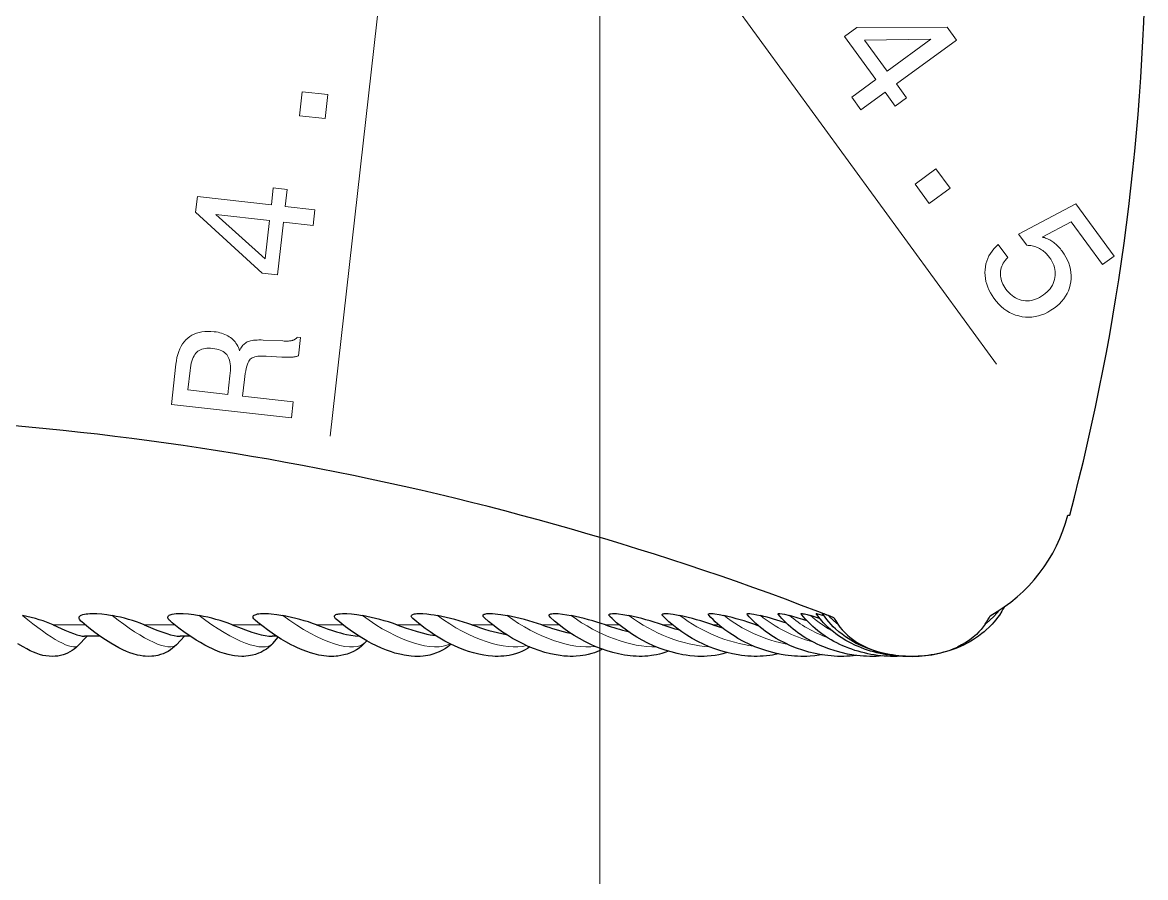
# Model space of a CAD drawing. Extents: x 0 to 297, y 0 to 420.
# Drawn here: x 154.66 to 182.49, y 84.82 to 106 of the extents above; entities that cross this region are included whole.
import ezdxf

# ---------------------------------------------------------------- set-up
doc = ezdxf.new("R2010")
doc.units = 0

msp = doc.modelspace()

# ---------------------------------------------------------------- linework, layer by layer
at = {"color": 7, "lineweight": 13}
msp.add_line((168.963, 115.402), (168.963, 72.965), dxfattribs=at)
at = {"color": 7, "lineweight": 13, "ltscale": 0.412886}
msp.add_line((169.063, 110.879), (178.796, 97.536), dxfattribs=at)
at = {"color": 7, "lineweight": 13, "ltscale": 0.345534}
msp.add_line((163.834, 109.494), (162.283, 95.76), dxfattribs=at)
at = {"color": 7, "lineweight": 30, "ltscale": 0.00125}
msp.add_line((180.563, 93.802), (180.613, 93.802), dxfattribs=at)
at = {"color": 7, "lineweight": 30, "ltscale": 0.005884}
msp.add_line((174.413, 91.242), (174.189, 91.313), dxfattribs=at)
at = {"color": 7, "lineweight": 30, "ltscale": 0.000441993}
msp.add_line((174.527, 91.307), (174.511, 91.313), dxfattribs=at)
at = {"color": 7, "lineweight": 30, "ltscale": 0.003718}
msp.add_line((174.769, 91.259), (174.631, 91.313), dxfattribs=at)
at = {"color": 7, "lineweight": 13, "ltscale": 0.019876}
msp.add_line((156.216, 91.084), (155.421, 91.084), dxfattribs=at)
at = {"color": 7, "lineweight": 13, "ltscale": 0.018919}
msp.add_line((158.434, 91.084), (157.677, 91.084), dxfattribs=at)
at = {"color": 7, "lineweight": 13, "ltscale": 0.01772}
msp.add_line((160.568, 91.084), (159.859, 91.084), dxfattribs=at)
at = {"color": 7, "lineweight": 13, "ltscale": 0.016308}
msp.add_line((162.603, 91.084), (161.95, 91.084), dxfattribs=at)
at = {"color": 7, "lineweight": 13, "ltscale": 0.014642}
msp.add_line((164.521, 91.084), (163.935, 91.084), dxfattribs=at)
at = {"color": 7, "lineweight": 13, "ltscale": 0.012789}
msp.add_line((166.31, 91.084), (165.799, 91.084), dxfattribs=at)
at = {"color": 7, "lineweight": 13, "ltscale": 0.010745}
msp.add_line((167.956, 91.084), (167.526, 91.084), dxfattribs=at)
at = {"color": 7, "lineweight": 13, "ltscale": 0.008505}
msp.add_line((169.445, 91.084), (169.105, 91.084), dxfattribs=at)
at = {"color": 7, "lineweight": 13, "ltscale": 0.006148}
msp.add_line((170.769, 91.084), (170.523, 91.084), dxfattribs=at)
at = {"color": 7, "lineweight": 13, "ltscale": 0.003598}
msp.add_line((171.913, 91.084), (171.769, 91.084), dxfattribs=at)
at = {"color": 7, "lineweight": 30, "ltscale": 0.006154}
msp.add_line((171.769, 91.084), (172.004, 91.009), dxfattribs=at)
at = {"color": 7, "lineweight": 13, "ltscale": 0.00092926}
msp.add_line((172.871, 91.084), (172.834, 91.084), dxfattribs=at)
at = {"color": 7, "lineweight": 30, "ltscale": 0.001837}
msp.add_line((172.834, 91.084), (172.904, 91.061), dxfattribs=at)
at = {"color": 7, "lineweight": 30, "ltscale": 0.00817}
msp.add_line((156.035, 90.566), (156.262, 90.802), dxfattribs=at)
at = {"color": 7, "lineweight": 30, "ltscale": 0.009678}
msp.add_line((156.585, 90.802), (156.198, 90.802), dxfattribs=at)
at = {"color": 7, "lineweight": 30, "ltscale": 0.007216}
msp.add_line((158.479, 90.591), (158.677, 90.802), dxfattribs=at)
at = {"color": 7, "lineweight": 30, "ltscale": 0.006279}
msp.add_line((158.817, 90.802), (158.565, 90.802), dxfattribs=at)
at = {"color": 7, "lineweight": 30, "ltscale": 0.002699}
msp.add_line((160.96, 90.802), (160.852, 90.802), dxfattribs=at)
at = {"color": 7, "lineweight": 30, "ltscale": 0.005094}
msp.add_line((160.865, 90.624), (161.001, 90.775), dxfattribs=at)
at = {"color": 7, "lineweight": 30, "ltscale": 0.000715569}
msp.add_line((163.173, 90.666), (163.191, 90.688), dxfattribs=at)
at = {"color": 7, "lineweight": 13}
for points in [[(175.207, 104.153), (175.806, 104.591), (175.03, 105.655), (175.336, 105.879), (177.573, 105.885), (177.804, 105.568), (176.314, 104.481), (176.566, 104.135), (176.287, 103.931), (176.035, 104.277), (175.435, 103.84)], [(175.523, 105.566), (176.085, 104.794), (177.17, 105.586)], [(162.164, 103.622), (161.525, 103.694), (161.592, 104.287), (162.231, 104.215)], [(176.776, 102.002), (177.295, 102.381), (177.647, 101.899), (177.127, 101.52)], [(161.866, 100.976), (161.128, 101.06), (160.98, 99.75), (160.603, 99.793), (158.951, 101.301), (158.995, 101.691), (160.828, 101.484), (160.876, 101.909), (161.22, 101.87), (161.172, 101.445), (161.909, 101.362)], [(178.838, 100.502), (179.074, 100.179), (179.042, 100.145), (179.013, 100.11), (178.987, 100.075), (178.964, 100.039), (178.944, 100.002), (178.928, 99.964), (178.915, 99.926), (178.904, 99.887), (178.897, 99.847), (178.893, 99.806), (178.892, 99.764), (178.894, 99.723), (178.9, 99.683), (178.908, 99.642), (178.92, 99.601), (178.935, 99.561), (178.953, 99.52), (178.974, 99.48), (178.998, 99.44), (179.026, 99.4), (179.062, 99.353), (179.1, 99.311), (179.139, 99.272), (179.18, 99.238), (179.223, 99.207), (179.267, 99.181), (179.313, 99.159), (179.36, 99.141), (179.409, 99.127), (179.46, 99.116), (179.511, 99.111), (179.562, 99.109), (179.612, 99.112), (179.662, 99.119), (179.712, 99.13), (179.762, 99.146), (179.811, 99.166), (179.86, 99.191), (179.909, 99.22), (179.958, 99.253), (180.005, 99.29), (180.048, 99.328), (180.087, 99.367), (180.122, 99.409), (180.153, 99.451), (180.179, 99.495), (180.202, 99.541), (180.22, 99.588), (180.234, 99.636), (180.244, 99.686), (180.25, 99.737), (180.251, 99.787), (180.248, 99.838), (180.241, 99.888), (180.229, 99.938), (180.213, 99.988), (180.192, 100.038), (180.167, 100.087), (180.138, 100.137), (180.104, 100.187), (180.083, 100.214), (180.061, 100.24), (180.039, 100.265), (180.015, 100.289), (179.991, 100.311), (179.966, 100.333), (179.941, 100.352), (179.914, 100.371), (179.887, 100.388), (179.859, 100.404), (179.831, 100.418), (179.802, 100.431), (179.772, 100.443), (179.741, 100.453), (179.71, 100.462), (179.678, 100.469), (179.646, 100.475), (179.612, 100.48), (179.579, 100.483), (179.544, 100.485), (179.342, 100.763), (180.765, 101.509), (181.709, 100.214), (181.423, 100.006), (180.649, 101.067), (179.926, 100.688), (179.954, 100.681), (179.981, 100.673), (180.009, 100.664), (180.036, 100.654), (180.062, 100.643), (180.089, 100.63), (180.115, 100.616), (180.141, 100.601), (180.167, 100.585), (180.192, 100.568), (180.217, 100.55), (180.242, 100.53), (180.266, 100.51), (180.289, 100.489), (180.312, 100.466), (180.335, 100.443), (180.357, 100.418), (180.379, 100.393), (180.4, 100.367), (180.42, 100.339), (180.472, 100.264), (180.516, 100.189), (180.554, 100.114), (180.586, 100.038), (180.611, 99.962), (180.629, 99.886), (180.641, 99.809), (180.646, 99.732), (180.645, 99.655), (180.637, 99.577), (180.623, 99.501), (180.603, 99.427), (180.576, 99.355), (180.544, 99.286), (180.505, 99.22), (180.461, 99.156), (180.41, 99.095), (180.354, 99.036), (180.291, 98.98), (180.222, 98.926), (180.145, 98.874), (180.068, 98.829), (179.99, 98.79), (179.912, 98.759), (179.833, 98.735), (179.753, 98.717), (179.673, 98.706), (179.592, 98.703), (179.51, 98.706), (179.428, 98.716), (179.347, 98.733), (179.268, 98.756), (179.192, 98.786), (179.119, 98.822), (179.048, 98.864), (178.98, 98.913), (178.914, 98.968), (178.851, 99.029), (178.791, 99.097), (178.733, 99.171), (178.686, 99.24), (178.645, 99.309), (178.609, 99.379), (178.578, 99.449), (178.553, 99.52), (178.534, 99.591), (178.52, 99.662), (178.512, 99.735), (178.509, 99.807), (178.512, 99.88), (178.521, 99.953), (178.535, 100.023), (178.554, 100.09), (178.578, 100.156), (178.608, 100.219), (178.643, 100.28), (178.684, 100.339), (178.73, 100.396), (178.781, 100.45)], [(160.677, 100.149), (160.785, 101.098), (159.45, 101.249)], [(161.327, 96.208), (158.35, 96.544), (158.463, 97.539), (158.474, 97.625), (158.49, 97.705), (158.51, 97.782), (158.533, 97.853), (158.56, 97.92), (158.592, 97.983), (158.627, 98.04), (158.666, 98.093), (158.708, 98.141), (158.755, 98.185), (158.805, 98.223), (158.859, 98.257), (158.916, 98.286), (158.977, 98.309), (159.041, 98.327), (159.108, 98.341), (159.179, 98.349), (159.254, 98.352), (159.331, 98.351), (159.413, 98.344), (159.461, 98.337), (159.507, 98.329), (159.552, 98.319), (159.595, 98.307), (159.636, 98.293), (159.676, 98.278), (159.713, 98.261), (159.749, 98.241), (159.784, 98.22), (159.816, 98.198), (159.847, 98.173), (159.876, 98.147), (159.903, 98.119), (159.929, 98.089), (159.952, 98.057), (159.974, 98.024), (159.994, 97.989), (160.012, 97.952), (160.028, 97.914), (160.043, 97.874), (160.057, 97.904), (160.072, 97.933), (160.088, 97.96), (160.106, 97.984), (160.124, 98.007), (160.143, 98.027), (160.163, 98.046), (160.184, 98.063), (160.206, 98.078), (160.23, 98.09), (160.255, 98.101), (160.283, 98.111), (160.315, 98.119), (160.35, 98.126), (160.388, 98.131), (160.429, 98.135), (160.473, 98.138), (160.521, 98.139), (160.572, 98.139), (160.626, 98.137), (161.114, 98.114), (161.145, 98.112), (161.174, 98.112), (161.201, 98.112), (161.227, 98.112), (161.252, 98.113), (161.274, 98.115), (161.295, 98.117), (161.315, 98.12), (161.332, 98.123), (161.349, 98.127), (161.364, 98.132), (161.378, 98.137), (161.392, 98.143), (161.405, 98.15), (161.417, 98.158), (161.429, 98.166), (161.44, 98.175), (161.451, 98.185), (161.461, 98.196), (161.47, 98.207), (161.552, 98.198), (161.501, 97.747), (161.49, 97.743), (161.478, 97.738), (161.466, 97.734), (161.452, 97.731), (161.438, 97.727), (161.422, 97.724), (161.406, 97.722), (161.388, 97.719), (161.37, 97.717), (161.351, 97.715), (161.331, 97.714), (161.309, 97.713), (161.286, 97.712), (161.262, 97.712), (161.236, 97.712), (161.209, 97.712), (161.181, 97.712), (161.151, 97.713), (161.12, 97.714), (161.088, 97.715), (160.7, 97.738), (160.643, 97.74), (160.59, 97.74), (160.542, 97.738), (160.496, 97.734), (160.455, 97.727), (160.418, 97.718), (160.384, 97.707), (160.355, 97.694), (160.329, 97.679), (160.307, 97.661), (160.288, 97.64), (160.27, 97.612), (160.252, 97.577), (160.236, 97.536), (160.221, 97.489), (160.207, 97.435), (160.194, 97.375), (160.182, 97.308), (160.171, 97.235), (160.161, 97.156), (160.115, 96.748), (161.372, 96.606)], [(158.814, 97.387), (158.76, 96.901), (159.75, 96.789), (159.802, 97.248), (159.809, 97.316), (159.813, 97.38), (159.813, 97.44), (159.812, 97.496), (159.807, 97.548), (159.8, 97.596), (159.789, 97.64), (159.776, 97.68), (159.761, 97.716), (159.742, 97.749), (159.721, 97.778), (159.696, 97.804), (159.667, 97.829), (159.636, 97.85), (159.6, 97.87), (159.562, 97.887), (159.52, 97.901), (159.475, 97.913), (159.426, 97.923), (159.374, 97.93), (159.323, 97.935), (159.274, 97.936), (159.228, 97.934), (159.185, 97.93), (159.144, 97.922), (159.106, 97.911), (159.071, 97.897), (159.038, 97.88), (159.008, 97.86), (158.981, 97.837), (158.956, 97.81), (158.933, 97.779), (158.912, 97.744), (158.892, 97.706), (158.875, 97.663), (158.859, 97.616), (158.845, 97.564), (158.833, 97.509), (158.823, 97.45)]]:
    msp.add_lwpolyline(points, close=True, dxfattribs=at)
at = {"color": 7, "lineweight": 30}
for points in [[(156.129, 91.157), (156.106, 91.178), (156.087, 91.2), (156.073, 91.221), (156.065, 91.242), (156.064, 91.261), (156.069, 91.278), (156.076, 91.29), (156.086, 91.3), (156.101, 91.311), (156.118, 91.321), (156.155, 91.336), (156.196, 91.346), (156.236, 91.354), (156.277, 91.359), (156.329, 91.363), (156.383, 91.364), (156.442, 91.364), (156.502, 91.362), (156.625, 91.352), (156.753, 91.336), (156.886, 91.313)], [(158.318, 91.18), (158.3, 91.197), (158.284, 91.214), (158.269, 91.236), (158.261, 91.256), (158.26, 91.275), (158.263, 91.285), (158.268, 91.294), (158.282, 91.31), (158.3, 91.322), (158.32, 91.332), (158.343, 91.34), (158.367, 91.346), (158.42, 91.356), (158.471, 91.361), (158.525, 91.364), (158.585, 91.364), (158.647, 91.362), (158.772, 91.353), (158.904, 91.336), (159.042, 91.313)], [(160.426, 91.2), (160.408, 91.217), (160.394, 91.233), (160.381, 91.253), (160.375, 91.271), (160.375, 91.287), (160.38, 91.301), (160.389, 91.312), (160.405, 91.325), (160.426, 91.335), (160.449, 91.343), (160.483, 91.352), (160.521, 91.358), (160.561, 91.362), (160.602, 91.364), (160.692, 91.364), (160.757, 91.361), (160.824, 91.355), (160.965, 91.338), (161.114, 91.313)], [(162.437, 91.22), (162.421, 91.235), (162.409, 91.249), (162.398, 91.266), (162.392, 91.281), (162.391, 91.294), (162.393, 91.303), (162.397, 91.311), (162.41, 91.325), (162.428, 91.336), (162.45, 91.344), (162.475, 91.351), (162.503, 91.356), (162.532, 91.36), (162.595, 91.364), (162.645, 91.364), (162.699, 91.363), (162.816, 91.354), (162.947, 91.337), (163.086, 91.313)], [(164.335, 91.239), (164.312, 91.263), (164.299, 91.283), (164.295, 91.301), (164.298, 91.315), (164.305, 91.324), (164.315, 91.333), (164.331, 91.342), (164.351, 91.349), (164.373, 91.354), (164.4, 91.359), (164.43, 91.362), (164.497, 91.365), (164.584, 91.362), (164.678, 91.354), (164.779, 91.341), (164.859, 91.328), (164.943, 91.313)], [(166.106, 91.257), (166.084, 91.281), (166.077, 91.292), (166.074, 91.301), (166.073, 91.31), (166.074, 91.317), (166.08, 91.33), (166.09, 91.338), (166.104, 91.346), (166.119, 91.351), (166.143, 91.357), (166.17, 91.361), (166.209, 91.364), (166.252, 91.365), (166.309, 91.363), (166.37, 91.358), (166.44, 91.35), (166.515, 91.34), (166.671, 91.313)], [(167.736, 91.275), (167.717, 91.297), (167.712, 91.307), (167.71, 91.315), (167.709, 91.323), (167.711, 91.329), (167.72, 91.34), (167.733, 91.348), (167.751, 91.354), (167.778, 91.36), (167.81, 91.363), (167.845, 91.365), (167.889, 91.364), (167.937, 91.361), (168.046, 91.349), (168.147, 91.333), (168.256, 91.313)], [(170.665, 90.432), (170.576, 90.398), (170.502, 90.374), (170.443, 90.358), (170.369, 90.341), (170.307, 90.33), (170.245, 90.32), (170.156, 90.31), (170.086, 90.305), (170.013, 90.302), (169.94, 90.302), (169.866, 90.304), (169.794, 90.308), (169.722, 90.315), (169.649, 90.324), (169.576, 90.335), (169.433, 90.362), (169.289, 90.397), (169.148, 90.439), (169.006, 90.487), (168.867, 90.542), (168.729, 90.603), (168.593, 90.67), (168.46, 90.743), (168.329, 90.821), (168.202, 90.904), (168.077, 90.991), (167.957, 91.084), (167.844, 91.178), (167.736, 91.275)], [(169.214, 91.292), (169.204, 91.303), (169.197, 91.312), (169.194, 91.321), (169.193, 91.328), (169.194, 91.335), (169.197, 91.34), (169.208, 91.349), (169.222, 91.355), (169.24, 91.36), (169.284, 91.364), (169.337, 91.364), (169.382, 91.361), (169.431, 91.356), (169.541, 91.34), (169.687, 91.313)], [(172.122, 90.395), (172.016, 90.364), (171.915, 90.341), (171.822, 90.325), (171.722, 90.313), (171.623, 90.305), (171.549, 90.302), (171.474, 90.302), (171.399, 90.303), (171.315, 90.308), (171.199, 90.319), (171.104, 90.332), (171.027, 90.344), (170.879, 90.375), (170.732, 90.413), (170.586, 90.457), (170.441, 90.509), (170.298, 90.567), (170.158, 90.632), (170.02, 90.702), (169.884, 90.779), (169.753, 90.861), (169.625, 90.948), (169.501, 91.04), (169.382, 91.137), (169.269, 91.239), (169.214, 91.292)], [(170.527, 91.308), (170.514, 91.325), (170.512, 91.338), (170.517, 91.348), (170.528, 91.355), (170.544, 91.36), (170.564, 91.363), (170.609, 91.364), (170.662, 91.361), (170.722, 91.355), (170.788, 91.345), (170.867, 91.331), (170.952, 91.313)], [(173.391, 90.366), (173.315, 90.349), (173.246, 90.335), (173.176, 90.324), (173.1, 90.315), (173.018, 90.308), (172.942, 90.304), (172.867, 90.302), (172.792, 90.302), (172.716, 90.305), (172.637, 90.309), (172.556, 90.317), (172.475, 90.326), (172.393, 90.339), (172.253, 90.365), (172.114, 90.397), (171.967, 90.439), (171.82, 90.487), (171.675, 90.542), (171.533, 90.604), (171.393, 90.672), (171.257, 90.746), (171.124, 90.826), (170.995, 90.911), (170.871, 91.002), (170.751, 91.099), (170.68, 91.16), (170.612, 91.224), (170.527, 91.308)], [(171.666, 91.322), (171.659, 91.331), (171.656, 91.339), (171.655, 91.345), (171.657, 91.35), (171.663, 91.355), (171.671, 91.359), (171.683, 91.362), (171.706, 91.364), (171.735, 91.364), (171.774, 91.362), (171.818, 91.356), (171.921, 91.339), (172.043, 91.313)], [(174.477, 90.346), (174.399, 90.332), (174.297, 90.318), (174.177, 90.308), (174.098, 90.303), (174.022, 90.302), (173.945, 90.302), (173.868, 90.305), (173.791, 90.309), (173.714, 90.316), (173.637, 90.324), (173.561, 90.335), (173.457, 90.352), (173.345, 90.375), (173.257, 90.396), (173.106, 90.438), (172.957, 90.487), (172.811, 90.542), (172.667, 90.605), (172.526, 90.673), (172.389, 90.748), (172.318, 90.791), (172.186, 90.876), (172.065, 90.962), (171.943, 91.058), (171.885, 91.109), (171.828, 91.16), (171.772, 91.213), (171.718, 91.267), (171.666, 91.322)], [(172.623, 91.335), (172.617, 91.344), (172.616, 91.352), (172.617, 91.354), (172.622, 91.359), (172.629, 91.362), (172.65, 91.364), (172.683, 91.364), (172.727, 91.359), (172.779, 91.35), (172.858, 91.334), (172.95, 91.313)], [(175.326, 90.326), (175.248, 90.317), (175.17, 90.309), (175.091, 90.305), (175.013, 90.302), (174.934, 90.302), (174.855, 90.303), (174.776, 90.307), (174.697, 90.313), (174.618, 90.321), (174.539, 90.331), (174.46, 90.343), (174.304, 90.373), (174.148, 90.41), (173.995, 90.455), (173.844, 90.508), (173.695, 90.567), (173.55, 90.634), (173.409, 90.707), (173.34, 90.746), (173.271, 90.787), (173.205, 90.83), (173.139, 90.874), (173.075, 90.92), (173.011, 90.968), (172.95, 91.017), (172.89, 91.068), (172.831, 91.12), (172.749, 91.199), (172.669, 91.283), (172.623, 91.335)], [(173.388, 91.346), (173.385, 91.353), (173.384, 91.356), (173.386, 91.359), (173.39, 91.362), (173.405, 91.364), (173.425, 91.364), (173.483, 91.356), (173.544, 91.344), (173.667, 91.313)], [(175.97, 90.313), (175.891, 90.307), (175.813, 90.303), (175.734, 90.302), (175.655, 90.302), (175.576, 90.305), (175.497, 90.309), (175.418, 90.316), (175.261, 90.335), (175.104, 90.361), (174.949, 90.396), (174.796, 90.438), (174.645, 90.487), (174.496, 90.544), (174.423, 90.575), (174.351, 90.608), (174.28, 90.642), (174.21, 90.679), (174.141, 90.717), (174.073, 90.757), (174.006, 90.798), (173.941, 90.842), (173.877, 90.887), (173.814, 90.934), (173.755, 90.98), (173.697, 91.029), (173.637, 91.082), (173.578, 91.138), (173.528, 91.188), (173.48, 91.24), (173.433, 91.292), (173.388, 91.346)], [(173.957, 91.355), (173.956, 91.359), (173.956, 91.36), (173.956, 91.362), (173.957, 91.362), (173.96, 91.364), (173.965, 91.364), (173.978, 91.364), (174.004, 91.36), (174.038, 91.353), (174.105, 91.337), (174.189, 91.313)], [(176.414, 90.306), (176.333, 90.303), (176.252, 90.302), (176.17, 90.303), (176.089, 90.306), (176.008, 90.311), (175.926, 90.319), (175.845, 90.328), (175.764, 90.34), (175.684, 90.353), (175.604, 90.369), (175.524, 90.387), (175.445, 90.406), (175.366, 90.428), (175.288, 90.452), (175.211, 90.478), (175.134, 90.505), (175.058, 90.535), (174.984, 90.567), (174.91, 90.6), (174.837, 90.636), (174.765, 90.674), (174.695, 90.713), (174.626, 90.754), (174.554, 90.8), (174.465, 90.862), (174.367, 90.937), (174.303, 90.99), (174.242, 91.043), (174.184, 91.098), (174.128, 91.155), (174.067, 91.221), (174.009, 91.29), (173.957, 91.355)], [(174.325, 91.361), (174.325, 91.363), (174.325, 91.363), (174.325, 91.364), (174.325, 91.364), (174.327, 91.364), (174.334, 91.364), (174.359, 91.359), (174.397, 91.349), (174.511, 91.313)], [(176.634, 90.302), (176.553, 90.302), (176.472, 90.303), (176.391, 90.307), (176.31, 90.313), (176.23, 90.321), (176.149, 90.331), (176.069, 90.343), (175.989, 90.357), (175.91, 90.373), (175.831, 90.391), (175.753, 90.412), (175.675, 90.434), (175.598, 90.458), (175.522, 90.484), (175.447, 90.512), (175.372, 90.543), (175.299, 90.575), (175.175, 90.636), (175.06, 90.699), (174.946, 90.769), (174.882, 90.812), (174.817, 90.859), (174.754, 90.908), (174.693, 90.958), (174.624, 91.019), (174.557, 91.084), (174.51, 91.133), (174.465, 91.183), (174.393, 91.27), (174.325, 91.361)], [(177.784, 90.501), (177.71, 90.473), (177.635, 90.448), (177.56, 90.425), (177.483, 90.403), (177.407, 90.384), (177.329, 90.367), (177.251, 90.352), (177.173, 90.339), (177.094, 90.327), (177.015, 90.318), (176.936, 90.311), (176.856, 90.306), (176.777, 90.303), (176.697, 90.302), (176.617, 90.302), (176.538, 90.305), (176.458, 90.31), (176.379, 90.317), (176.3, 90.326), (176.221, 90.337), (176.142, 90.349), (176.064, 90.364), (175.987, 90.381), (175.91, 90.4), (175.833, 90.421), (175.758, 90.444), (175.683, 90.469), (175.55, 90.519), (175.435, 90.569), (175.322, 90.625), (175.253, 90.662), (175.185, 90.702), (175.119, 90.743), (175.054, 90.787), (174.969, 90.849), (174.887, 90.914), (174.809, 90.983), (174.752, 91.038), (174.697, 91.095), (174.645, 91.154), (174.595, 91.215), (174.548, 91.277), (174.488, 91.364)], [(178.984, 91.525), (178.956, 91.472), (178.927, 91.421), (178.868, 91.327), (178.822, 91.263), (178.778, 91.206), (178.732, 91.15), (178.684, 91.097), (178.624, 91.035), (178.535, 90.95), (178.486, 90.908), (178.435, 90.868), (178.352, 90.805), (178.277, 90.753), (178.199, 90.704), (178.118, 90.657), (178.048, 90.619), (177.978, 90.584), (177.906, 90.551), (177.784, 90.501)], [(155.421, 91.084), (155.618, 90.995), (155.71, 90.955), (155.839, 90.9), (155.927, 90.866), (156.008, 90.839), (156.08, 90.818), (156.144, 90.806), (156.172, 90.803), (156.198, 90.802)], [(158.479, 90.591), (158.432, 90.545), (158.382, 90.502), (158.328, 90.462), (158.271, 90.427), (158.211, 90.395), (158.149, 90.368), (158.083, 90.345), (158.015, 90.327), (157.969, 90.317), (157.918, 90.31), (157.868, 90.305), (157.785, 90.302), (157.703, 90.305), (157.648, 90.31), (157.577, 90.321), (157.508, 90.336), (157.406, 90.364), (157.32, 90.393), (157.235, 90.427), (157.148, 90.466), (157.049, 90.515), (156.951, 90.568), (156.853, 90.626), (156.716, 90.712), (156.606, 90.788), (156.456, 90.896), (156.305, 91.013), (156.129, 91.157)], [(157.677, 91.084), (157.891, 90.995), (157.992, 90.955), (158.136, 90.9), (158.237, 90.866), (158.331, 90.839), (158.418, 90.818), (158.496, 90.806), (158.532, 90.803), (158.565, 90.802)], [(160.865, 90.624), (160.815, 90.573), (160.761, 90.526), (160.704, 90.483), (160.643, 90.444), (160.616, 90.428), (160.564, 90.402), (160.511, 90.378), (160.437, 90.352), (160.363, 90.331), (160.314, 90.321), (160.264, 90.312), (160.196, 90.305), (160.147, 90.302), (160.099, 90.302), (160.002, 90.306), (159.916, 90.315), (159.862, 90.324), (159.756, 90.347), (159.667, 90.371), (159.555, 90.409), (159.434, 90.457), (159.369, 90.486), (159.283, 90.527), (159.176, 90.582), (159.069, 90.643), (158.962, 90.707), (158.855, 90.776), (158.694, 90.886), (158.535, 91.005), (158.374, 91.133), (158.318, 91.18)], [(159.859, 91.084), (160.081, 90.998), (160.188, 90.958), (160.342, 90.905), (160.462, 90.868), (160.576, 90.839), (160.676, 90.818), (160.768, 90.806), (160.811, 90.803), (160.852, 90.802)], [(163.173, 90.666), (163.115, 90.605), (163.063, 90.557), (163.001, 90.509), (162.936, 90.465), (162.865, 90.425), (162.791, 90.391), (162.709, 90.36), (162.626, 90.337), (162.552, 90.321), (162.478, 90.31), (162.436, 90.306), (162.375, 90.302), (162.315, 90.302), (162.256, 90.303), (162.196, 90.307), (162.132, 90.314), (162.069, 90.324), (162.006, 90.336), (161.89, 90.363), (161.797, 90.39), (161.704, 90.421), (161.588, 90.466), (161.472, 90.516), (161.396, 90.552), (161.32, 90.591), (161.185, 90.664), (161.071, 90.731), (160.958, 90.803), (160.845, 90.879), (160.733, 90.958), (160.623, 91.041), (160.497, 91.142), (160.426, 91.2)], [(161.95, 91.084), (162.128, 91.019), (162.214, 90.988), (162.341, 90.944), (162.441, 90.913), (162.539, 90.884), (162.617, 90.864), (162.693, 90.846), (162.801, 90.824), (162.904, 90.809), (163.001, 90.802)], [(165.279, 90.605), (165.241, 90.573), (165.203, 90.542), (165.141, 90.498), (165.066, 90.453), (164.985, 90.413), (164.899, 90.378), (164.851, 90.362), (164.802, 90.348), (164.752, 90.335), (164.702, 90.325), (164.647, 90.316), (164.592, 90.309), (164.513, 90.303), (164.447, 90.302), (164.382, 90.303), (164.293, 90.308), (164.237, 90.314), (164.115, 90.333), (164.054, 90.345), (163.974, 90.363), (163.891, 90.386), (163.803, 90.413), (163.679, 90.457), (163.555, 90.507), (163.433, 90.562), (163.311, 90.623), (163.19, 90.688), (163.07, 90.759), (162.913, 90.859), (162.777, 90.953), (162.662, 91.038), (162.521, 91.15), (162.437, 91.22)], [(163.935, 91.084), (164.169, 91.002), (164.284, 90.964), (164.444, 90.916), (164.599, 90.874), (164.681, 90.855), (164.761, 90.839), (164.831, 90.826), (164.899, 90.816)], [(167.229, 90.535), (167.173, 90.498), (167.114, 90.464), (167.054, 90.434), (166.973, 90.399), (166.924, 90.381), (166.875, 90.365), (166.783, 90.34), (166.717, 90.327), (166.652, 90.316), (166.586, 90.309), (166.517, 90.304), (166.447, 90.302), (166.377, 90.302), (166.305, 90.306), (166.199, 90.316), (166.089, 90.332), (165.97, 90.355), (165.837, 90.389), (165.715, 90.426), (165.618, 90.459), (165.512, 90.5), (165.383, 90.555), (165.256, 90.616), (165.13, 90.682), (165.005, 90.753), (164.882, 90.828), (164.76, 90.908), (164.642, 90.993), (164.526, 91.081), (164.382, 91.199), (164.335, 91.239)], [(169.03, 90.479), (168.953, 90.44), (168.892, 90.414), (168.834, 90.392), (168.771, 90.372), (168.674, 90.346), (168.609, 90.332), (168.545, 90.321), (168.476, 90.312), (168.378, 90.304), (168.305, 90.302), (168.233, 90.302), (168.162, 90.305), (168.078, 90.311), (167.983, 90.322), (167.885, 90.337), (167.744, 90.366), (167.606, 90.402), (167.464, 90.446), (167.322, 90.498), (167.193, 90.551), (167.067, 90.61), (166.936, 90.676), (166.806, 90.747), (166.679, 90.824), (166.554, 90.905), (166.433, 90.991), (166.314, 91.082), (166.208, 91.168), (166.106, 91.257)], [(174.866, 91.102), (174.917, 91.028), (174.974, 90.958), (175.036, 90.891), (175.101, 90.828), (175.163, 90.775), (175.227, 90.726), (175.294, 90.679), (175.345, 90.646), (175.398, 90.614), (175.496, 90.561), (175.596, 90.514), (175.699, 90.472), (175.804, 90.435), (175.875, 90.413), (175.947, 90.393), (176.019, 90.376), (176.091, 90.36), (176.195, 90.341), (176.299, 90.326), (176.404, 90.315), (176.482, 90.308), (176.561, 90.304), (176.719, 90.302), (176.876, 90.307), (176.955, 90.313), (177.034, 90.32), (177.112, 90.33), (177.189, 90.342), (177.305, 90.363), (177.42, 90.39), (177.534, 90.422), (177.646, 90.459), (177.737, 90.494), (177.827, 90.534)], [(178.514, 91.102), (178.467, 91.034), (178.416, 90.969), (178.36, 90.907), (178.301, 90.848), (178.26, 90.811), (178.217, 90.775), (178.128, 90.707), (178.034, 90.645), (177.932, 90.586), (177.827, 90.534)], [(156.035, 90.566), (155.99, 90.523), (155.942, 90.484), (155.891, 90.447), (155.838, 90.415), (155.781, 90.386), (155.723, 90.361), (155.673, 90.343), (155.6, 90.324), (155.534, 90.311), (155.468, 90.304), (155.396, 90.302), (155.326, 90.304), (155.241, 90.314), (155.168, 90.328), (155.083, 90.351), (155.003, 90.378), (154.931, 90.407), (154.853, 90.443), (154.769, 90.486), (154.678, 90.537), (154.549, 90.617)]]:
    msp.add_lwpolyline(points, dxfattribs=at)
for centre, radius, start, end in [((125.484, 108.302), 57.004, 345.2639, 360), ((147.965, 22.537), 73.764, 68.69213, 90.00141), ((176.69, 94.802), 4, 299.1581, 345.5223), ((156.156, 87.265), 4.112, 68.2883, 79.7837), ((158.216, 86.75), 4.637, 69.2401, 79.7369), ((160.186, 86.241), 5.155, 69.9874, 79.6345), ((162.052, 85.748), 5.66, 70.5595, 79.4712), ((163.795, 85.273), 6.147, 70.9775, 79.2407), ((165.401, 84.821), 6.614, 71.2562, 78.9346), ((166.852, 84.388), 7.065, 71.4057, 78.5422), ((168.132, 83.965), 7.51, 71.4318, 78.0493), ((169.218, 83.532), 7.972, 71.3368, 77.4369), ((170.086, 83.049), 8.492, 71.12, 76.6799), ((170.768, 82.691), 8.894, 71.4894, 75.7955), ((171.277, 82.556), 9.077, 71.8747, 74.7321), ((173.781, 89.236), 2.244, 67.7532, 71.6182), ((175.597, 93), 3.481, 326.9557, 330.9316), ((167.776, 96.373), 5.645, 249.499, 258.4675), ((169.692, 97.161), 6.451, 250.3818, 257.0182), ((171.423, 97.793), 7.098, 250.9404, 255.7137), ((172.948, 98.225), 7.541, 251.2435, 254.4708), ((177.758, 92.983), 3.45, 209.9875, 213.0552)]:
    msp.add_arc(centre, radius, start, end, dxfattribs=at)
msp.add_ellipse((152.832, 90.499), major_axis=(3.072, 0.1), ratio=0.307466, start_param=0.558594, end_param=0.923096, dxfattribs=at)
at = {"color": 7, "lineweight": 13}
for centre, major_axis, ratio, start_param, end_param in [((154.251, 92.289), (1.784, -1.723), 0.183013, 5.115979, 6.283143), ((156.672, 92.289), (1.807, -1.698), 0.241845, 5.051329, 6.283227), ((159.027, 92.289), (1.838, -1.665), 0.298836, 4.984725, 6.283133), ((161.298, 92.289), (1.875, -1.624), 0.353553, 4.915632, 6.283237), ((163.467, 92.289), (1.919, -1.572), 0.40558, 4.843491, 6.12426), ((165.518, 92.289), (1.969, -1.508), 0.454519, 4.767725, 5.947282), ((167.436, 92.289), (2.025, -1.432), 0.5, 4.687749, 5.776063), ((169.206, 92.289), (2.086, -1.341), 0.541675, 4.602989, 5.604612), ((170.814, 92.289), (2.151, -1.234), 0.579228, 4.512928, 5.426032), ((172.247, 92.289), (2.218, -1.109), 0.612372, 4.417151, 5.239791), ((173.497, 92.289), (2.284, -0.965), 0.640856, 4.315428, 5.034023), ((174.551, 92.289), (2.347, -0.803), 0.664463, 4.207795, 4.807067), ((175.404, 92.289), (2.401, -0.621), 0.683013, 4.09465, 4.560937), ((176.047, 92.289), (2.443, -0.424), 0.696364, 3.976812, 4.257376), ((176.477, 92.289), (2.471, -0.215), 0.704416, 3.855534, 3.889638), ((176.69, 92.289), (2.48, 0), 0.707107, 3.732432, 3.885841), ((176.69, 92.289), (2.48, 0), 0.707107, 5.538937, 5.780505)]:
    msp.add_ellipse(centre, major_axis=major_axis, ratio=ratio, start_param=start_param, end_param=end_param, dxfattribs=at)

doc.saveas('drawing.dxf')
